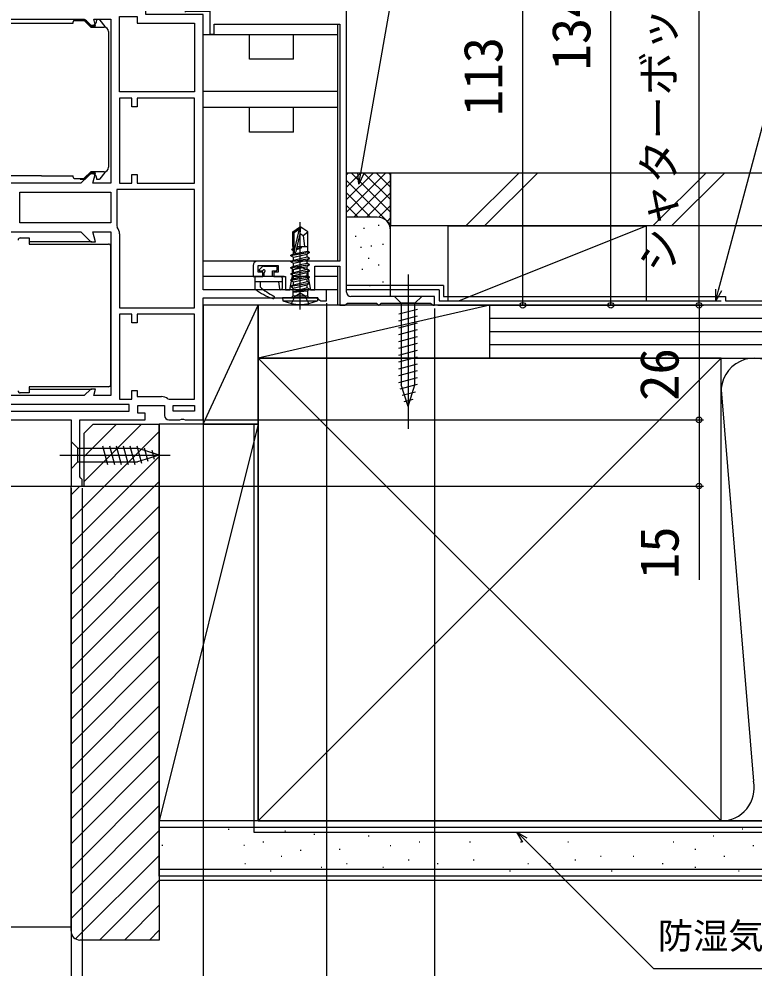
# Model space of a CAD drawing. Units: millimetres, scale not verified. Extents: x -525 to 525, y -783 to 779.
# Drawn here: x 225.7 to 392.5, y 112.5 to 328.1 of the extents above; entities that cross this region are included whole.
import ezdxf
from ezdxf.enums import TextEntityAlignment as Align

# ---------------------------------------------------------------- set-up
doc = ezdxf.new("R2010")
doc.units = ezdxf.units.MM
doc.header["$LTSCALE"] = 4
for name, color, linetype in [('0-2_YKK_11', 7, 'Continuous'), ('0-4_YKK_12', 2, 'Continuous'), ('0-5_YKK_13', 4, 'Continuous'), ('0-7_YKK_D', 6, 'Continuous'), ('0-9_YSS_K', 3, 'Continuous'), ('0-A_YSS_KE', 3, 'Continuous')]:
    doc.layers.add(name, color=color, linetype=linetype)
doc.styles.add('ＭＳ ゴシック', font='')
doc.styles.get('ＭＳ ゴシック').set_extended_font_data('MS Gothic')

msp = doc.modelspace()

# ---------------------------------------------------------------- linework, layer by layer
at = {"layer": '0-2_YKK_11'}
for points in [[(299.999, 266.1), (299.999, 376.1), (295.999, 376.1), (295.999, 374.9), (298.599, 374.9), (298.599, 361.1), (279.299, 361.1), (279.299, 362.7), (280.099, 363.5), (280.099, 368.7), (279.299, 369.5), (279.299, 370.5)], [(267.5, 266.6), (267.5, 329.1), (254.5, 329.1), (254.5, 346.1), (240.7, 346.1), (236.5, 340.1), (218.7, 340.1)], [(263.302, 329.632), (263.571, 329.8), (268.999, 329.8), (268.999, 324.6), (269.999, 324.6), (269.999, 326.9), (298.499, 326.9), (298.499, 273.1), (279.799, 273.1)], [(220.3, 328), (240.5, 328), (242, 326.5), (243.061, 326.5), (242.659, 328), (246.5, 328), (246.5, 290.8), (242.444, 290.8), (243.061, 293.1), (242, 293.1), (239.7, 290.8), (222.7, 290.8)], [(265.5, 262.5), (265.5, 289.4), (247.9, 289.4), (247.9, 281.1), (248, 280.8)], [(217.5, 279.8), (239.7, 279.8), (242, 277.5), (243.061, 277.5), (242.444, 279.8), (246.5, 279.8), (246.5, 242.6), (242.659, 242.6), (243.061, 244.1), (242, 244.1), (240.5, 242.6), (219.3, 242.6)], [(248.5, 279.3), (248.5, 262.5), (265.5, 262.5)], [(278.799, 272.1), (278.799, 269.6), (280.999, 269.6), (280.999, 270.6), (279.999, 270.6), (279.999, 272.1), (284.499, 272.1), (284.499, 270.6), (283.499, 270.6), (283.499, 269.6), (286.199, 269.6), (286.199, 266.6), (287.185, 266.6), (287.749, 269.8), (287.749, 271.163), (289.499, 271.8), (291.249, 271.163), (291.249, 269.8), (291.813, 266.6), (292.799, 266.6), (292.799, 272), (298.499, 272), (298.499, 263.1), (299.699, 263.1), (299.999, 263.4), (300.199, 263.6), (306.799, 263.6), (306.999, 263.4), (307.299, 263.1), (307.399, 263.1), (307.699, 263.4), (307.899, 263.6), (319.099, 263.6), (319.299, 263.4), (319.599, 263.1), (319.999, 263.1), (319.999, 265.1), (300.999, 265.1)], [(259.7, 237.1), (262.175, 237.1), (262.566, 237.288), (263.034, 237.288), (263.424, 237.1), (267.5, 237.1), (267.5, 264.8), (293.246, 264.8), (293.723, 264.45), (294.2, 264.1), (295.5, 264.1), (295.5, 266.6), (267.5, 266.6)], [(265.5, 241.8), (265.5, 261.1), (252.5, 261.1), (252.5, 259.1), (251.3, 259.1), (251.3, 261.1), (248.5, 261.1), (248.5, 241.8), (251.3, 241.8), (251.3, 243.8), (252.5, 243.8), (252.5, 242.4), (258, 242.4)], [(259.5, 241.9), (259.8, 241.8), (265.5, 241.8)], [(216.5, 237.1), (237.5, 237.1), (237.5, 222.1), (240, 222.1), (240, 223.6), (239.75, 223.896), (239.5, 224.192), (239.5, 237.1), (254.3, 237.1), (254.3, 238.6), (252.7, 238.6), (252.7, 240.4), (258.7, 240.4), (258.7, 238.1)]]:
    msp.add_lwpolyline(points, dxfattribs=at)
for points in [[(248.5, 311.5), (248.5, 328.6), (252.5, 328.6), (252.5, 327.1), (265.5, 327.1), (265.5, 311.5)], [(265.5, 290.8), (265.5, 310.1), (252.5, 310.1), (252.5, 308.1), (251.3, 308.1), (251.3, 310.1), (248.5, 310.1), (248.5, 290.8), (251.3, 290.8), (251.3, 292.8), (252.5, 292.8), (252.5, 290.8)], [(225.9, 288.8), (246.5, 288.8), (246.5, 281.8), (225.9, 281.8)], [(250.7, 240.6), (218.5, 240.6), (218.5, 239.1), (250.7, 239.1)], [(260.7, 240.4), (265.5, 240.4), (265.5, 239.1), (260.7, 239.1)]]:
    msp.add_lwpolyline(points, close=True, dxfattribs=at)
for centre, radius, start, end in [((246, 279.3), 2.5, 0, 36.86989), ((279.799, 272.1), 1, 90.00001, 179.99999), ((300.999, 266.1), 1, 180.00001, 269.99999), ((258, 239.9), 2.5, 53.13011, 90), ((259.7, 238.1), 1, 180.00001, 269.99999)]:
    msp.add_arc(centre, radius, start, end, dxfattribs=at)
at = {"layer": '0-4_YKK_12'}
for p, q in [((297.999, 326.9), (297.999, 273.1)), ((267.497, 324.5), (297.999, 324.5)), ((277.999, 318.9), (277.999, 324.5)), ((287.999, 318.9), (287.999, 324.5)), ((287.999, 318.9), (277.999, 318.9)), ((297.999, 311.6), (267.497, 311.6)), ((297.999, 308), (267.497, 308)), ((287.999, 302.4), (287.999, 308)), ((242.207, 277.5), (228, 277.5)), ((297.999, 273.1), (267.497, 273.1)), ((297.999, 272), (297.999, 263.1)), ((285.897, 269.6), (267.497, 269.6)), ((291.282, 269.6), (287.712, 269.6)), ((297.999, 269.6), (292.797, 269.6)), ((297.999, 266.6), (278.926, 266.6)), ((297.999, 263.1), (267.497, 263.1)), ((228, 244.1), (242.207, 244.1)), ((83.5, 222.1), (238, 222.1))]:
    msp.add_line(p, q, dxfattribs=at)
msp.add_lwpolyline([(287.999, 302.4), (277.999, 302.4), (277.999, 308)], dxfattribs=at)
at = {"layer": '0-5_YKK_13'}
for p, q in [((238.3, 327.7), (238.299, 327.7)), ((238.299, 327.7), (238.3, 327.7)), ((238.3, 327.7), (240.376, 327.7)), ((242, 326.2), (240.588, 327.612)), ((241.006, 327.6), (240.794, 327.812)), ((245.233, 326.383), (244.09, 327.789)), ((209.5, 327.1), (238, 327.1)), ((241.006, 327.6), (241.678, 326.928)), ((242, 326.2), (245, 326.2)), ((245.3, 326.154), (245.3, 326.193)), ((246, 325.2), (246, 294.4)), ((242, 293.4), (240.588, 291.988)), ((245, 293.4), (242, 293.4)), ((244.09, 291.811), (245.233, 293.217)), ((245.3, 293.407), (245.3, 293.446)), ((230.795, 292.5), (209.5, 292.5)), ((230.795, 292.5), (238, 292.5)), ((238, 292.2), (238, 292.5)), ((238, 292.199), (238, 292.2)), ((238.299, 291.9), (238.3, 291.9)), ((238.3, 291.9), (240.376, 291.9)), ((239.606, 291.9), (239.606, 291.7)), ((239.606, 291.7), (240.582, 291.7)), ((240.794, 291.788), (241.006, 292)), ((241.678, 292.672), (241.006, 292)), ((243.3, 292), (243.3, 291.7)), ((243.3, 291.7), (243.857, 291.7)), ((287.797, 279.755), (289.347, 280.8)), ((288.097, 279.595), (289.347, 280.438)), ((288.154, 275.19), (289.347, 280.438)), ((289.647, 280.8), (289.347, 280.8)), ((289.347, 280.438), (289.347, 280.8)), ((289.497, 262.145), (289.497, 281.945)), ((289.497, 279.294), (289.647, 280.8)), ((289.497, 279.294), (289.497, 280.8)), ((291.197, 279.755), (289.647, 280.8)), ((226, 278.4), (228, 278.4)), ((228, 278.4), (228, 277)), ((287.797, 276.4), (287.797, 279.755)), ((287.797, 279.755), (288.097, 279.595)), ((288.097, 275.348), (288.097, 279.595)), ((288.588, 275.293), (289.497, 279.294)), ((289.497, 279.401), (290.197, 278.9)), ((290.197, 278.9), (291.197, 279.755)), ((290.197, 278.9), (290.447, 276.4)), ((291.197, 276.4), (291.197, 279.755)), ((228, 277), (245.949, 277)), ((245.949, 277), (246, 277)), ((246.5, 245.1), (246.5, 276.5)), ((287.597, 275.85), (288.097, 275.933)), ((287.797, 276.4), (288.097, 276.4)), ((287.817, 276.4), (287.817, 275.977)), ((288.698, 275.779), (289.797, 276.117)), ((289.797, 276.117), (288.735, 275.94)), ((288.758, 276.044), (289.797, 276.217)), ((288.769, 276.092), (289.797, 276.217)), ((288.953, 276.4), (291.197, 276.4)), ((289.797, 276.117), (289.797, 276.217)), ((291.177, 276.4), (291.177, 275.392)), ((287.397, 274.45), (291.597, 275.15)), ((291.597, 275.05), (287.397, 274.35)), ((287.397, 274.35), (287.397, 274.45)), ((287.397, 274.35), (287.947, 274.032)), ((287.397, 273.05), (291.597, 273.75)), ((287.597, 275.75), (287.597, 275.85)), ((288.097, 275.833), (287.597, 275.75)), ((287.597, 275.75), (287.947, 275.548)), ((287.947, 275.548), (288.097, 275.594)), ((287.947, 274.768), (287.947, 275.548)), ((287.947, 274.032), (291.047, 274.732)), ((287.947, 273.368), (287.947, 274.032)), ((289.497, 273.718), (291.047, 274.068)), ((291.597, 275.05), (291.047, 274.732)), ((291.047, 274.068), (291.047, 274.732)), ((291.597, 273.75), (291.047, 274.068)), ((291.597, 275.15), (291.177, 275.392)), ((291.597, 275.05), (291.597, 275.15)), ((291.597, 273.65), (291.597, 273.75)), ((280.256, 271.241), (280.927, 271.912)), ((281.139, 272), (283.997, 272)), ((284.297, 271.2), (284.297, 271.7)), ((291.597, 273.65), (287.397, 272.95)), ((287.397, 273.05), (287.947, 273.368)), ((287.397, 272.95), (287.397, 273.05)), ((287.397, 272.95), (287.947, 272.632)), ((291.597, 272.25), (287.397, 271.55)), ((287.397, 271.65), (287.947, 271.968)), ((287.397, 271.55), (287.397, 271.65)), ((287.947, 273.368), (289.497, 273.718)), ((287.947, 272.632), (291.047, 273.332)), ((287.947, 271.968), (287.947, 272.632)), ((287.947, 271.968), (289.497, 272.318)), ((287.947, 271.232), (291.047, 271.932)), ((289.497, 272.318), (291.047, 272.668)), ((291.597, 273.65), (291.047, 273.332)), ((291.047, 272.668), (291.047, 273.332)), ((291.597, 272.25), (291.047, 271.932)), ((291.047, 271.268), (291.047, 271.932)), ((291.597, 272.25), (291.597, 272.35)), ((281.297, 269.6), (279.497, 269.6)), ((280.397, 270.9), (280.836, 270.9)), ((281.297, 269.6), (281.297, 270.439)), ((283.197, 270.9), (283.997, 270.9)), ((283.197, 269.6), (283.197, 270.9)), ((285.097, 269.6), (283.197, 269.6)), ((287.397, 271.55), (287.947, 271.232)), ((287.397, 270.25), (291.597, 270.95)), ((291.597, 270.85), (287.397, 270.15)), ((287.397, 270.15), (287.397, 270.25)), ((287.397, 270.15), (287.947, 269.832)), ((287.397, 268.85), (291.597, 269.55)), ((291.597, 269.45), (287.397, 268.75)), ((287.947, 270.568), (289.497, 270.918)), ((287.947, 269.832), (291.047, 270.532)), ((287.947, 269.168), (287.947, 269.832)), ((287.947, 269.168), (289.497, 269.518)), ((289.497, 270.918), (291.047, 271.268)), ((289.497, 269.518), (291.047, 269.868)), ((291.597, 270.95), (291.047, 271.268)), ((291.597, 270.85), (291.047, 270.532)), ((291.047, 269.868), (291.047, 270.532)), ((291.597, 269.55), (291.047, 269.868)), ((291.597, 269.45), (291.047, 269.132)), ((291.597, 270.85), (291.597, 270.95)), ((291.597, 269.45), (291.597, 269.55)), ((313.997, 270.1), (313.997, 235.1)), ((279.197, 269.3), (279.197, 266.951)), ((285.397, 268.4), (279.197, 268.4)), ((280.397, 268.4), (280.397, 267.3)), ((284.597, 268.4), (284.8, 266.861)), ((285.397, 269.3), (285.397, 266.9)), ((287.397, 268.85), (287.947, 269.168)), ((287.397, 268.75), (287.397, 268.85)), ((287.397, 268.75), (287.947, 268.432)), ((291.597, 268.05), (287.397, 267.35)), ((287.397, 267.45), (287.947, 267.768)), ((287.397, 267.35), (287.397, 267.45)), ((287.822, 267.004), (287.397, 267.35)), ((287.822, 267.004), (291.047, 267.732)), ((287.947, 268.432), (291.047, 269.132)), ((287.947, 268.432), (291.047, 269.132)), ((287.947, 267.768), (291.047, 268.468)), ((287.947, 267.768), (287.947, 268.432)), ((291.047, 268.468), (291.047, 269.132)), ((291.597, 268.05), (291.047, 267.732)), ((291.047, 267.068), (291.047, 267.732)), ((291.597, 268.05), (291.597, 268.15)), ((287.422, 264.8), (287.822, 265.2)), ((287.497, 263.488), (288.352, 265.203)), ((287.822, 267.004), (287.822, 265.2)), ((291.047, 267.068), (287.997, 266.15)), ((287.997, 266.15), (291.597, 266.75)), ((291.597, 266.65), (287.997, 266.05)), ((287.997, 266.05), (291.172, 266.344)), ((287.997, 266.05), (287.997, 266.15)), ((288.352, 265.203), (289.497, 265.812)), ((291.597, 266.75), (291.047, 267.068)), ((291.597, 266.65), (291.597, 266.75)), ((291.597, 266.65), (291.597, 266.75)), ((317.097, 265.1), (310.897, 265.1)), ((310.897, 265.1), (312.447, 263.55)), ((317.097, 265.1), (315.547, 263.55)), ((293.497, 264.8), (285.497, 264.8)), ((285.497, 264.8), (285.575, 264.147)), ((285.575, 264.147), (293.419, 264.147)), ((293.497, 264.8), (293.419, 264.147)), ((312.447, 263.55), (312.447, 245.016)), ((315.547, 263.55), (312.447, 263.55)), ((315.547, 245.016), (315.547, 263.55)), ((311.897, 261.124), (316.097, 262.249)), ((311.897, 259.571), (316.097, 260.696)), ((311.897, 258.018), (316.097, 259.143)), ((311.897, 256.465), (316.097, 257.59)), ((311.897, 254.912), (316.097, 256.037)), ((311.897, 253.359), (316.097, 254.484)), ((311.897, 251.806), (316.097, 252.931)), ((311.897, 250.253), (316.097, 251.379)), ((311.897, 248.7), (316.097, 249.826)), ((311.897, 247.147), (316.097, 248.273)), ((311.897, 245.594), (316.097, 246.72)), ((228, 244.6), (228, 243.2)), ((245.949, 244.6), (228, 244.6)), ((246, 244.6), (245.949, 244.6)), ((312.156, 244.111), (316.097, 245.167)), ((313.997, 240.1), (312.447, 245.016)), ((313.997, 240.1), (315.547, 245.016)), ((228, 243.2), (226, 243.2)), ((312.607, 242.679), (315.644, 243.492)), ((313.059, 241.247), (315.109, 241.796)), ((237.5, 232.2), (239.05, 230.65)), ((239.05, 230.65), (252.584, 230.65)), ((244.669, 231.2), (245.794, 227)), ((246.221, 231.2), (247.347, 227)), ((247.774, 231.2), (248.9, 227)), ((249.327, 231.2), (250.453, 227)), ((250.88, 231.2), (252.006, 227)), ((252.433, 231.2), (253.489, 227.259)), ((257.5, 229.1), (252.584, 230.65)), ((254.108, 230.746), (254.921, 227.71)), ((235, 229.1), (260, 229.1)), ((257.5, 229.1), (252.584, 227.55)), ((257.5, 229.1), (252.584, 227.55)), ((255.804, 230.212), (256.353, 228.162)), ((239.05, 227.55), (252.584, 227.55))]:
    msp.add_line(p, q, dxfattribs=at)
for points in [[(240.582, 327.9), (239.606, 327.9), (239.606, 327.7)], [(243.857, 327.9), (243.3, 327.9), (243.3, 327.6)], [(238, 327.1), (238, 327.4), (238, 327.401)], [(287.597, 275.85), (287.817, 275.977), (288.097, 276.011)], [(287.397, 274.45), (287.947, 274.768), (291.177, 275.392)], [(287.397, 271.65), (291.597, 272.35), (291.047, 272.668)], [(287.397, 270.25), (287.947, 270.568), (287.947, 271.232)], [(287.397, 267.45), (291.597, 268.15), (291.047, 268.468)], [(291.572, 264.8), (291.172, 265.2), (287.822, 265.2)], [(291.497, 263.488), (290.642, 265.203), (289.497, 265.812)], [(291.597, 266.65), (291.172, 266.344), (291.172, 265.2)], [(237.5, 232.2), (237.5, 226), (239.05, 227.55), (239.05, 230.65)]]:
    msp.add_lwpolyline(points, dxfattribs=at)
for centre, radius, start, end in [((238.3, 327.4), 0.3, 90.10677, 179.89323), ((240.376, 327.4), 0.3, 45.04426, 89.95574), ((240.582, 327.6), 0.3, 45, 90), ((243.857, 327.6), 0.3, 39.09386, 90), ((242.35, 327.6), 0.95, 225, 0), ((245, 325.2), 1, 89.89323, 90), ((245, 325.2), 1, 0.10677, 89.89323), ((245, 326.193), 0.3, 0, 39.09386), ((245, 325.2), 1, 0, 0.10677), ((245, 294.4), 1, 270, 270.10677), ((245, 294.4), 1, 270.10677, 359.89323), ((245, 293.407), 0.3, 320.90614, 0), ((245, 294.4), 1, 359.89323, 0), ((238.3, 292.2), 0.3, 180.10677, 269.89323), ((240.376, 292.2), 0.3, 270.04426, 314.95574), ((240.582, 292), 0.3, 270, 315), ((242.35, 292), 0.95, 0, 135), ((243.857, 292), 0.3, 270, 320.90614), ((226, 277.9), 0.5, 90, 180), ((246, 276.5), 0.5, 0, 90), ((288.346, 275.348), 0.248, 180, 347.19096), ((281.139, 271.7), 0.3, 90, 135), ((283.997, 271.7), 0.3, 0, 90), ((279.497, 269.3), 0.3, 90, 180), ((280.397, 271.1), 0.2, 135, 270), ((280.836, 271.2), 0.3, 270, 326.94427), ((281.297, 270.9), 0.25, 303.05573, 146.94427), ((281.597, 270.439), 0.3, 123.05573, 180), ((283.997, 271.2), 0.3, 270, 0), ((285.097, 269.3), 0.3, 0, 90), ((290.333, 278.538), 15, 228.5204, 243.04519), ((279.497, 266.951), 0.3, 180, 233.64376), ((288.211, 278.789), 15, 233.64376, 250.88303), ((283.397, 264.9), 0.3, 250.88303, 63.04519), ((285.097, 266.9), 0.3, 187.49753, 0), ((289.497, 272.8), 9.5, 245.61796, 294.38204), ((226, 243.7), 0.5, 180, 270), ((246, 245.1), 0.5, 270, 0)]:
    msp.add_arc(centre, radius, start, end, dxfattribs=at)
at = {"layer": '0-7_YKK_D'}
for p, q in [((379.999, 263.103), (379.999, 443.1)), ((359.999, 263.1), (359.999, 397.1)), ((339.999, 263.103), (339.999, 376.1)), ((295.5, 263.6), (295.5, 78.1)), ((320.699, 263.1), (360.999, 263.1)), ((320.74, 263.103), (340.999, 263.103)), ((320.74, 263.103), (380.999, 263.103)), ((320.74, 263.103), (380.999, 263.103)), ((379.999, 263.103), (379.999, 237.1)), ((319.999, 262.4), (319.999, 58.099)), ((267.994, 237.1), (380.999, 237.1)), ((267.994, 237.1), (380.999, 237.1)), ((267.5, 236.6), (267.5, 58.099)), ((267.5, 236.6), (267.5, 78.1)), ((267.5, 236.6), (267.5, 78.1)), ((240.5, 222.1), (380.999, 222.1)), ((237.5, 221.6), (237.5, 78.1)), ((237.5, 221.6), (237.5, 98.1)), ((240, 221.6), (240, 98.1)), ((237.5, 218.853), (237.5, 98.1)), ((237.5, 213.347), (237.5, 78.1)), ((267.496, 213.347), (267.467, 58.006))]:
    msp.add_line(p, q, dxfattribs=at)
for points in [[(302.813, 290.569), (303.256, 293.081), (333.005, 461.8), (418.321, 461.8)], [(383.783, 264.101), (384.443, 266.564), (402.272, 333.101), (492.316, 333.101)], [(303.929, 292.962), (302.813, 290.569), (302.583, 293.199)], [(385.103, 266.387), (383.783, 264.101), (383.783, 266.741)], [(379.999, 237.1), (379.999, 222.1), (379.999, 200.823)], [(339.989, 141.315), (338.669, 143.601), (340.955, 142.281)], [(338.669, 143.601), (340.472, 141.798), (369.668, 112.602), (492.704, 112.602)]]:
    msp.add_lwpolyline(points, dxfattribs=at)
for centre in [(339.999, 263.103), (359.999, 263.1), (379.999, 263.103), (379.999, 263.103), (379.999, 237.1), (379.999, 237.1), (379.999, 222.1)]:
    msp.add_circle(centre, 0.637, dxfattribs=at)
at = {"layer": '0-9_YSS_K'}
for p, q in [((310, 293.101), (300, 293.101)), ((300, 284.243), (308.858, 293.101)), ((300, 287.072), (306.029, 293.101)), ((300, 289.9), (303.201, 293.101)), ((300, 292.728), (300.373, 293.101)), ((300, 291.415), (310, 281.415)), ((301.142, 293.101), (310, 284.243)), ((301.686, 283.101), (310, 291.415)), ((303.971, 293.101), (310, 287.072)), ((306.799, 293.101), (310, 289.9)), ((309.627, 293.101), (310, 292.728)), ((310, 280.101), (310, 293.101)), ((339.11, 293.101), (327.11, 281.101)), ((343.353, 293.101), (331.353, 281.101)), ((381.537, 293.101), (369.537, 281.101)), ((385.779, 293.101), (373.779, 281.101)), ((300, 288.586), (305.485, 283.101)), ((304.515, 283.101), (310, 288.586)), ((300, 285.758), (302.675, 283.083)), ((307.325, 283.083), (310, 285.758)), ((307, 283.101), (300, 283.101)), ((309.205, 282.135), (310, 282.929)), ((303.857, 280.606), (304.057, 280.606)), ((307.195, 281.273), (307.395, 281.273)), ((323, 281.103), (323, 264.103)), ((323, 281.103), (368, 281.103)), ((325.5, 264.103), (368, 281.103)), ((368, 281.103), (368, 264.103)), ((302.001, 278.775), (302.201, 278.775)), ((310, 265.1), (310, 280.101)), ((303.189, 276.266), (303.389, 276.266)), ((305.526, 276.6), (305.726, 276.6)), ((308.196, 276.934), (308.396, 276.934)), ((304.923, 273.807), (305.123, 273.807)), ((307.195, 272.26), (307.395, 272.26)), ((303.523, 271.259), (303.723, 271.259)), ((305.192, 267.587), (305.392, 267.587)), ((308.196, 268.418), (308.396, 268.418)), ((267.5, 236.101), (280, 263.101)), ((332.5, 263.103), (280, 251.103)), ((368, 263.103), (323, 263.103)), ((457.531, 263.103), (332.5, 263.103)), ((332.5, 251.103), (332.5, 263.103)), ((457.531, 260.103), (332.5, 260.103)), ((457.531, 257.103), (332.5, 257.103)), ((457.531, 254.103), (332.5, 254.103)), ((280, 146.101), (385, 251.101)), ((280, 251.101), (385, 146.101)), ((332.5, 251.103), (457.531, 251.103)), ((385, 251.101), (457.531, 251.101)), ((385.006, 243.907), (392.342, 155.133)), ((240.5, 228.776), (247.824, 236.1)), ((240.5, 223.12), (253.48, 236.1)), ((280, 236.101), (257.5, 236.101)), ((257.5, 146.101), (257.5, 236.101)), ((280, 236.101), (257.5, 146.101)), ((280, 146.101), (280, 236.101)), ((237.5, 214.463), (257.5, 234.463)), ((237.5, 208.806), (257.5, 228.806)), ((237.5, 203.149), (257.5, 223.149)), ((237.5, 220.12), (239.48, 222.1)), ((237.5, 197.492), (257.5, 217.492)), ((237.5, 191.835), (257.5, 211.835)), ((237.5, 186.178), (257.5, 206.178)), ((237.5, 180.522), (257.5, 200.522)), ((237.5, 174.865), (257.5, 194.865)), ((237.5, 169.208), (257.5, 189.208)), ((237.5, 163.551), (257.5, 183.551)), ((237.5, 157.894), (257.5, 177.894)), ((237.5, 152.237), (257.5, 172.237)), ((237.5, 146.58), (257.5, 166.58)), ((237.5, 140.924), (257.5, 160.924)), ((237.5, 135.267), (257.5, 155.267)), ((237.5, 129.61), (257.5, 149.61)), ((280, 146.101), (257.5, 146.101)), ((457.531, 144.601), (257.5, 144.601)), ((385, 146.101), (457.531, 146.101)), ((237.5, 123.953), (257.5, 143.953)), ((273.184, 144.271), (273.384, 144.271)), ((285.981, 143.882), (286.181, 143.882)), ((292.608, 143.102), (292.808, 143.102)), ((296.699, 143.535), (296.899, 143.535)), ((304.94, 142.711), (305.14, 142.711)), ((321.424, 143.535), (321.624, 143.535)), ((333.717, 143.535), (333.917, 143.535)), ((344.431, 143.535), (344.631, 143.535)), ((357.618, 143.535), (357.818, 143.535)), ((366.684, 143.535), (366.884, 143.535)), ((383.167, 142.711), (383.367, 142.711)), ((389.76, 144.359), (389.96, 144.359)), ((258.117, 140.653), (258.317, 140.653)), ((276.692, 140.653), (276.892, 140.653)), ((281.04, 141.387), (281.24, 141.387)), ((309.885, 140.563), (310.085, 140.563)), ((316.479, 141.387), (316.679, 141.387)), ((327.948, 141.387), (328.148, 141.387)), ((339.486, 141.387), (339.686, 141.387)), ((350.201, 141.387), (350.401, 141.387)), ((374.101, 141.387), (374.301, 141.387)), ((392.233, 140.563), (392.433, 140.563)), ((238.546, 119.342), (257.5, 138.296)), ((285.161, 138.09), (285.361, 138.09)), ((289.49, 139.484), (289.69, 139.484)), ((298.347, 139.739), (298.547, 139.739)), ((357.618, 138.09), (357.818, 138.09)), ((365.035, 138.09), (365.235, 138.09)), ((379.046, 139.739), (379.246, 139.739)), ((385.639, 138.09), (385.839, 138.09)), ((276.919, 136.442), (277.119, 136.442)), ((299.995, 136.442), (300.195, 136.442)), ((314.006, 137.266), (314.206, 137.266)), ((320.599, 136.442), (320.799, 136.442)), ((328.772, 137.266), (328.972, 137.266)), ((341.135, 136.442), (341.335, 136.442)), ((346.08, 136.442), (346.28, 136.442)), ((351.849, 137.266), (352.049, 137.266)), ((371.629, 136.442), (371.829, 136.442)), ((457.531, 135.101), (257.5, 135.101)), ((273.963, 135.196), (274.163, 135.196)), ((282.688, 134.794), (282.888, 134.794)), ((289.3, 135.196), (289.5, 135.196)), ((294.226, 135.618), (294.426, 135.618)), ((308.237, 135.618), (308.437, 135.618)), ((337.014, 134.794), (337.214, 134.794)), ((360.09, 134.794), (360.29, 134.794)), ((379.046, 135.618), (379.246, 135.618)), ((388.936, 134.794), (389.136, 134.794)), ((243.961, 119.1), (257.5, 132.639)), ((457.5, 132.6), (257.5, 132.6)), ((249.618, 119.1), (257.5, 126.982)), ((83.5, 122.1), (237.5, 122.1)), ((255.274, 119.1), (257.5, 121.326))]:
    msp.add_line(p, q, dxfattribs=at)
for points in [[(280, 236.101), (280, 263.101), (267.5, 263.101), (267.5, 236.101)], [(332.5, 251.103), (332.5, 263.103), (280, 263.103), (280, 251.103)]]:
    msp.add_lwpolyline(points, close=True, dxfattribs=at)
for centre, radius, start, end in [((307, 280.101), 3, 360, 90), ((307.392, 268.18), 2.609, 347.17447, 358.26236), ((392.5, 243.601), 7.5, 348.21668, 191.78379), ((385, 153.601), 7.5, 270, 11.78353)]:
    msp.add_arc(centre, radius, start, end, dxfattribs=at)
at = {"layer": '0-A_YSS_KE'}
for p, q in [((458.314, 281.101), (310, 281.101)), ((322, 267.601), (300, 267.601)), ((321, 266.601), (300, 266.601)), ((386, 264.101), (458.314, 264.101)), ((385, 251.101), (280, 251.101)), ((385, 237.136), (385, 251.101)), ((385, 146.101), (385, 243.601)), ((279, 236.101), (279, 143.601)), ((457.531, 146.101), (257.5, 146.101)), ((257.5, 133.601), (257.5, 146.101)), ((279, 143.601), (457.531, 143.601)), ((457.531, 133.601), (257.5, 133.601))]:
    msp.add_line(p, q, dxfattribs=at)
for points in [[(458.314, 293.101), (310, 293.101), (310, 281.101)], [(322, 267.601), (322, 265.101), (386, 265.101), (386, 264.101)], [(321, 266.601), (321, 264.101), (385, 264.101)], [(280, 251.101), (280, 146.101), (385, 146.101)], [(237.5, 121.1), (237.5, 222.1), (240.5, 222.1), (240.5, 234.1), (242.5, 236.1), (257.5, 236.1)], [(257.5, 236.1), (257.5, 119.1), (239.5, 119.1)]]:
    msp.add_lwpolyline(points, dxfattribs=at)
msp.add_arc((239.5, 121.1), 2, 180.00001, 269.99999, dxfattribs=at)

# ---------------------------------------------------------------- texts
at = {"layer": '0-7_YKK_D', "style": 'ＭＳ ゴシック'}
for s, height, p in [('シャターボックス出幅＝180', 7.331, (376.692, 270.658)), ('134', 8.798, (357.999, 316.361)), ('113', 8.798, (337.999, 306.033)), ('26', 8.798, (377.999, 241.408)), ('15', 8.798, (377.999, 200.982))]:
    msp.add_text(s, height=height, rotation=90, dxfattribs=at).set_placement(p, align=Align.BOTTOM_LEFT)
msp.add_text('防湿気密フィルム（別途）', height=5.865, dxfattribs=at).set_placement((370.647, 115.347), align=Align.BOTTOM_LEFT)

doc.saveas('drawing.dxf')
